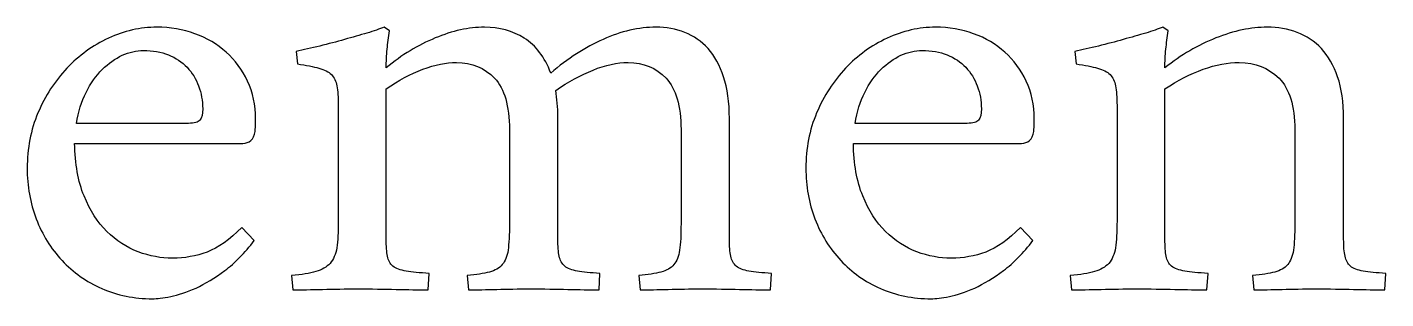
# Model space of a CAD drawing. Extents: x -303 to 288, y -142 to 145.
# Drawn here: x -24.79 to -12.16, y -139.42 to -136.9 of the extents above; entities that cross this region are included whole.
import ezdxf

# ---------------------------------------------------------------- set-up
doc = ezdxf.new("R2010")
doc.units = 0
doc.header["$MEASUREMENT"] = 0
doc.layers.add('LAYER_1', color=7, linetype='CONTINUOUS')

msp = doc.modelspace()

# ---------------------------------------------------------------- linework, layer by layer
at = {"layer": 'LAYER_1', "color": 250}
for points, knots in [([(-22.6814, -138.8796), (-22.7703, -138.9953), (-22.8606, -139.0884), (-22.9552, -139.159), (-22.9552, -139.159), (-23.0483, -139.2281), (-23.1386, -139.2832), (-23.2233, -139.3213), (-23.2233, -139.3213), (-23.3094, -139.3608), (-23.387, -139.3862), (-23.4589, -139.4003), (-23.4589, -139.4003), (-23.5309, -139.4144), (-23.5873, -139.4215), (-23.6283, -139.4215), (-23.6283, -139.4215), (-23.799, -139.4215), (-23.9571, -139.389), (-24.0996, -139.3255), (-24.0996, -139.3255), (-24.2435, -139.262), (-24.3663, -139.1759), (-24.4693, -139.0659), (-24.4693, -139.0659), (-24.5737, -138.9558), (-24.6527, -138.826), (-24.7092, -138.6792), (-24.7092, -138.6792), (-24.7656, -138.5311), (-24.7938, -138.3744), (-24.7938, -138.2093), (-24.7938, -138.2093), (-24.7938, -138.0245), (-24.76, -137.8537), (-24.6936, -137.6943), (-24.6936, -137.6943), (-24.6259, -137.5362), (-24.5356, -137.3979), (-24.4241, -137.2794), (-24.4241, -137.2794), (-24.3126, -137.1609), (-24.1842, -137.0677), (-24.0375, -137), (-24.0375, -137), (-23.8921, -136.9323), (-23.7412, -136.8984), (-23.5873, -136.8984), (-23.5873, -136.8984), (-23.4632, -136.8984), (-23.346, -136.9196), (-23.2332, -136.9591), (-23.2332, -136.9591), (-23.1217, -136.9986), (-23.0243, -137.0565), (-22.9425, -137.1312), (-22.9425, -137.1312), (-22.8592, -137.2046), (-22.7929, -137.2949), (-22.7435, -137.3993), (-22.7435, -137.3993), (-22.6941, -137.5038), (-22.6701, -137.6209), (-22.6701, -137.7507), (-22.6701, -137.7507), (-22.6701, -137.7507), (-22.6701, -137.8086), (-22.6701, -137.8086), (-22.6701, -137.8086), (-22.6701, -137.8086), (-22.673, -137.8664), (-22.673, -137.8664), (-22.673, -137.8664), (-22.6871, -137.9412), (-22.7266, -137.9779), (-22.7887, -137.9779), (-22.7887, -137.9779), (-22.7887, -137.9779), (-24.3522, -137.9779), (-24.3522, -137.9779), (-24.3522, -137.9779), (-24.3493, -138.1684), (-24.3197, -138.3307), (-24.2647, -138.4661), (-24.2647, -138.4661), (-24.2096, -138.6016), (-24.1391, -138.7117), (-24.0516, -138.7963), (-24.0516, -138.7963), (-23.9655, -138.8824), (-23.8682, -138.9445), (-23.7609, -138.9854), (-23.7609, -138.9854), (-23.6537, -139.0249), (-23.5478, -139.0447), (-23.442, -139.0447), (-23.442, -139.0447), (-23.3291, -139.0447), (-23.2219, -139.0249), (-23.1203, -138.9868), (-23.1203, -138.9868), (-23.0187, -138.9487), (-22.91, -138.8725), (-22.7971, -138.7596), (-22.7971, -138.7596), (-22.7971, -138.7596), (-22.6814, -138.8796), (-22.6814, -138.8796)], [0, 0, 0, 0, 0.0357143, 0.0357143, 0.0357143, 0.0357143, 0.0714286, 0.0714286, 0.0714286, 0.0714286, 0.1071429, 0.1071429, 0.1071429, 0.1071429, 0.1428571, 0.1428571, 0.1428571, 0.1428571, 0.1785714, 0.1785714, 0.1785714, 0.1785714, 0.2142857, 0.2142857, 0.2142857, 0.2142857, 0.25, 0.25, 0.25, 0.25, 0.2857143, 0.2857143, 0.2857143, 0.2857143, 0.3214286, 0.3214286, 0.3214286, 0.3214286, 0.3571429, 0.3571429, 0.3571429, 0.3571429, 0.3928571, 0.3928571, 0.3928571, 0.3928571, 0.4285714, 0.4285714, 0.4285714, 0.4285714, 0.4642857, 0.4642857, 0.4642857, 0.4642857, 0.5, 0.5, 0.5, 0.5, 0.5357143, 0.5357143, 0.5357143, 0.5357143, 0.5714286, 0.5714286, 0.5714286, 0.5714286, 0.6071429, 0.6071429, 0.6071429, 0.6071429, 0.6428571, 0.6428571, 0.6428571, 0.6428571, 0.6785714, 0.6785714, 0.6785714, 0.6785714, 0.7142857, 0.7142857, 0.7142857, 0.7142857, 0.75, 0.75, 0.75, 0.75, 0.7857143, 0.7857143, 0.7857143, 0.7857143, 0.8214286, 0.8214286, 0.8214286, 0.8214286, 0.8571429, 0.8571429, 0.8571429, 0.8571429, 0.8928571, 0.8928571, 0.8928571, 0.8928571, 0.9285714, 0.9285714, 0.9285714, 0.9285714, 1, 1, 1, 1]), ([(-21.0643, -139.3382), (-21.1532, -139.3382), (-21.252, -139.3368), (-21.3621, -139.334), (-21.3621, -139.334), (-21.4722, -139.3311), (-21.5935, -139.3297), (-21.7262, -139.3297), (-21.7262, -139.3297), (-21.8334, -139.3297), (-21.9406, -139.3311), (-22.0465, -139.334), (-22.0465, -139.334), (-22.1523, -139.3368), (-22.244, -139.3382), (-22.3216, -139.3382), (-22.3216, -139.3382), (-22.3216, -139.3382), (-22.3343, -139.2056), (-22.3343, -139.2056), (-22.3343, -139.2056), (-22.2398, -139.1971), (-22.165, -139.1858), (-22.1086, -139.1689), (-22.1086, -139.1689), (-22.0521, -139.1519), (-22.0084, -139.1265), (-21.9759, -139.0927), (-21.9759, -139.0927), (-21.9449, -139.0574), (-21.9237, -139.0094), (-21.9138, -138.9473), (-21.9138, -138.9473), (-21.9054, -138.8852), (-21.8997, -138.802), (-21.8997, -138.6976), (-21.8997, -138.6976), (-21.8997, -138.6976), (-21.8997, -137.6265), (-21.8997, -137.6265), (-21.8997, -137.6265), (-21.8997, -137.5489), (-21.9039, -137.4882), (-21.9124, -137.4445), (-21.9124, -137.4445), (-21.9209, -137.4008), (-21.9378, -137.3655), (-21.9646, -137.3387), (-21.9646, -137.3387), (-21.99, -137.3133), (-22.0281, -137.2935), (-22.0803, -137.2794), (-22.0803, -137.2794), (-22.1311, -137.2653), (-22.1975, -137.2512), (-22.2807, -137.2385), (-22.2807, -137.2385), (-22.2807, -137.2385), (-22.292, -137.1228), (-22.292, -137.1228), (-22.292, -137.1228), (-22.2243, -137.1087), (-22.1495, -137.0917), (-22.0719, -137.0734), (-22.0719, -137.0734), (-21.9928, -137.0536), (-21.9166, -137.0339), (-21.8419, -137.0127), (-21.8419, -137.0127), (-21.7671, -136.9915), (-21.6979, -136.9718), (-21.633, -136.9534), (-21.633, -136.9534), (-21.5681, -136.9337), (-21.5159, -136.9153), (-21.4736, -136.8984), (-21.4736, -136.8984), (-21.4736, -136.8984), (-21.4242, -136.9323), (-21.4242, -136.9323), (-21.4242, -136.9323), (-21.4326, -136.9901), (-21.4397, -137.0466), (-21.4453, -137.103), (-21.4453, -137.103), (-21.451, -137.1609), (-21.4538, -137.2173), (-21.4538, -137.2752), (-21.4538, -137.2752), (-21.3099, -137.1566), (-21.1589, -137.0649), (-20.998, -136.9986), (-20.998, -136.9986), (-20.8386, -136.9323), (-20.6862, -136.8984), (-20.5394, -136.8984), (-20.5394, -136.8984), (-20.4025, -136.8984), (-20.2784, -136.9323), (-20.1697, -137), (-20.1697, -137), (-20.0611, -137.0677), (-19.9792, -137.1764), (-19.9242, -137.3246), (-19.9242, -137.3246), (-19.7661, -137.1905), (-19.6039, -137.0847), (-19.4359, -137.0113), (-19.4359, -137.0113), (-19.268, -136.9365), (-19.1043, -136.8984), (-18.9435, -136.8984), (-18.9435, -136.8984), (-18.8503, -136.8984), (-18.7614, -136.9153), (-18.6768, -136.9464), (-18.6768, -136.9464), (-18.5935, -136.9788), (-18.5215, -137.0282), (-18.4609, -137.0974), (-18.4609, -137.0974), (-18.4002, -137.1665), (-18.3508, -137.254), (-18.3155, -137.3598), (-18.3155, -137.3598), (-18.2802, -137.4657), (-18.2619, -137.5955), (-18.2619, -137.7465), (-18.2619, -137.7465), (-18.2619, -137.7465), (-18.2619, -138.8669), (-18.2619, -138.8669), (-18.2619, -138.8669), (-18.2619, -138.9332), (-18.2577, -138.9854), (-18.2492, -139.0263), (-18.2492, -139.0263), (-18.2407, -139.0659), (-18.2238, -139.0969), (-18.1984, -139.1195), (-18.1984, -139.1195), (-18.1716, -139.1406), (-18.1321, -139.1562), (-18.0799, -139.1646), (-18.0799, -139.1646), (-18.0277, -139.1731), (-17.9571, -139.1802), (-17.8696, -139.1858), (-17.8696, -139.1858), (-17.8696, -139.1858), (-17.8781, -139.3382), (-17.8781, -139.3382), (-17.8781, -139.3382), (-17.9656, -139.3382), (-18.0629, -139.3368), (-18.1688, -139.334), (-18.1688, -139.334), (-18.2746, -139.3311), (-18.3931, -139.3297), (-18.523, -139.3297), (-18.523, -139.3297), (-18.6302, -139.3297), (-18.7318, -139.3311), (-18.8306, -139.334), (-18.8306, -139.334), (-18.9279, -139.3368), (-19.0154, -139.3382), (-19.093, -139.3382), (-19.093, -139.3382), (-19.093, -139.3382), (-19.1057, -139.2056), (-19.1057, -139.2056), (-19.1057, -139.2056), (-19.0197, -139.1971), (-18.9505, -139.1872), (-18.8983, -139.1731), (-18.8983, -139.1731), (-18.8461, -139.159), (-18.8066, -139.1364), (-18.7784, -139.104), (-18.7784, -139.104), (-18.7516, -139.0729), (-18.7332, -139.0278), (-18.7247, -138.9685), (-18.7247, -138.9685), (-18.7163, -138.9092), (-18.712, -138.8274), (-18.712, -138.7215), (-18.712, -138.7215), (-18.712, -138.7215), (-18.712, -137.8495), (-18.712, -137.8495), (-18.712, -137.8495), (-18.712, -137.6294), (-18.7586, -137.4699), (-18.8503, -137.3725), (-18.8503, -137.3725), (-18.9435, -137.2752), (-19.0606, -137.2258), (-19.2045, -137.2258), (-19.2045, -137.2258), (-19.3061, -137.2258), (-19.4148, -137.2498), (-19.5305, -137.2963), (-19.5305, -137.2963), (-19.6462, -137.3429), (-19.7619, -137.4064), (-19.8776, -137.4854), (-19.8776, -137.4854), (-19.8734, -137.5249), (-19.8677, -137.5644), (-19.8635, -137.604), (-19.8635, -137.604), (-19.8593, -137.6435), (-19.8579, -137.6858), (-19.8579, -137.7295), (-19.8579, -137.7295), (-19.8579, -137.7295), (-19.8579, -138.8669), (-19.8579, -138.8669), (-19.8579, -138.8669), (-19.8579, -138.9332), (-19.8536, -138.9854), (-19.8452, -139.0263), (-19.8452, -139.0263), (-19.8367, -139.0659), (-19.8198, -139.0969), (-19.7929, -139.1195), (-19.7929, -139.1195), (-19.7675, -139.1406), (-19.728, -139.1562), (-19.6758, -139.1646), (-19.6758, -139.1646), (-19.6236, -139.1731), (-19.5531, -139.1802), (-19.4656, -139.1858), (-19.4656, -139.1858), (-19.4656, -139.1858), (-19.4726, -139.3382), (-19.4726, -139.3382), (-19.4726, -139.3382), (-19.5615, -139.3382), (-19.6589, -139.3368), (-19.7647, -139.334), (-19.7647, -139.334), (-19.8706, -139.3311), (-19.9891, -139.3297), (-20.1175, -139.3297), (-20.1175, -139.3297), (-20.2262, -139.3297), (-20.3278, -139.3311), (-20.4265, -139.334), (-20.4265, -139.334), (-20.5239, -139.3368), (-20.6114, -139.3382), (-20.689, -139.3382), (-20.689, -139.3382), (-20.689, -139.3382), (-20.7017, -139.2056), (-20.7017, -139.2056), (-20.7017, -139.2056), (-20.6156, -139.1971), (-20.5465, -139.1872), (-20.4943, -139.1731), (-20.4943, -139.1731), (-20.442, -139.159), (-20.4025, -139.1364), (-20.3743, -139.104), (-20.3743, -139.104), (-20.3475, -139.0729), (-20.3292, -139.0278), (-20.3207, -138.9685), (-20.3207, -138.9685), (-20.3122, -138.9092), (-20.308, -138.8274), (-20.308, -138.7215), (-20.308, -138.7215), (-20.308, -138.7215), (-20.308, -137.8495), (-20.308, -137.8495), (-20.308, -137.8495), (-20.308, -137.6294), (-20.3546, -137.4699), (-20.4463, -137.3725), (-20.4463, -137.3725), (-20.5394, -137.2752), (-20.6565, -137.2258), (-20.8005, -137.2258), (-20.8005, -137.2258), (-20.8964, -137.2258), (-21.0008, -137.2469), (-21.1137, -137.2893), (-21.1137, -137.2893), (-21.228, -137.333), (-21.3409, -137.3923), (-21.4538, -137.4699), (-21.4538, -137.4699), (-21.4538, -137.4699), (-21.4538, -138.8669), (-21.4538, -138.8669), (-21.4538, -138.8669), (-21.4538, -138.9332), (-21.4496, -138.9854), (-21.4425, -139.0263), (-21.4425, -139.0263), (-21.4369, -139.0659), (-21.4185, -139.0969), (-21.3917, -139.1195), (-21.3917, -139.1195), (-21.3635, -139.1406), (-21.3226, -139.1562), (-21.269, -139.1646), (-21.269, -139.1646), (-21.2153, -139.1731), (-21.1434, -139.1802), (-21.0531, -139.1858), (-21.0531, -139.1858), (-21.0531, -139.1858), (-21.0643, -139.3382), (-21.0643, -139.3382)], [0, 0, 0, 0, 0.0123457, 0.0123457, 0.0123457, 0.0123457, 0.0246914, 0.0246914, 0.0246914, 0.0246914, 0.037037, 0.037037, 0.037037, 0.037037, 0.0493827, 0.0493827, 0.0493827, 0.0493827, 0.0617284, 0.0617284, 0.0617284, 0.0617284, 0.0740741, 0.0740741, 0.0740741, 0.0740741, 0.0864198, 0.0864198, 0.0864198, 0.0864198, 0.0987654, 0.0987654, 0.0987654, 0.0987654, 0.1111111, 0.1111111, 0.1111111, 0.1111111, 0.1234568, 0.1234568, 0.1234568, 0.1234568, 0.1358025, 0.1358025, 0.1358025, 0.1358025, 0.1481481, 0.1481481, 0.1481481, 0.1481481, 0.1604938, 0.1604938, 0.1604938, 0.1604938, 0.1728395, 0.1728395, 0.1728395, 0.1728395, 0.1851852, 0.1851852, 0.1851852, 0.1851852, 0.1975309, 0.1975309, 0.1975309, 0.1975309, 0.2098765, 0.2098765, 0.2098765, 0.2098765, 0.2222222, 0.2222222, 0.2222222, 0.2222222, 0.2345679, 0.2345679, 0.2345679, 0.2345679, 0.2469136, 0.2469136, 0.2469136, 0.2469136, 0.2592593, 0.2592593, 0.2592593, 0.2592593, 0.2716049, 0.2716049, 0.2716049, 0.2716049, 0.2839506, 0.2839506, 0.2839506, 0.2839506, 0.2962963, 0.2962963, 0.2962963, 0.2962963, 0.308642, 0.308642, 0.308642, 0.308642, 0.3209877, 0.3209877, 0.3209877, 0.3209877, 0.3333333, 0.3333333, 0.3333333, 0.3333333, 0.345679, 0.345679, 0.345679, 0.345679, 0.3580247, 0.3580247, 0.3580247, 0.3580247, 0.3703704, 0.3703704, 0.3703704, 0.3703704, 0.382716, 0.382716, 0.382716, 0.382716, 0.3950617, 0.3950617, 0.3950617, 0.3950617, 0.4074074, 0.4074074, 0.4074074, 0.4074074, 0.4197531, 0.4197531, 0.4197531, 0.4197531, 0.4320988, 0.4320988, 0.4320988, 0.4320988, 0.4444444, 0.4444444, 0.4444444, 0.4444444, 0.4567901, 0.4567901, 0.4567901, 0.4567901, 0.4691358, 0.4691358, 0.4691358, 0.4691358, 0.4814815, 0.4814815, 0.4814815, 0.4814815, 0.4938272, 0.4938272, 0.4938272, 0.4938272, 0.5061728, 0.5061728, 0.5061728, 0.5061728, 0.5185185, 0.5185185, 0.5185185, 0.5185185, 0.5308642, 0.5308642, 0.5308642, 0.5308642, 0.5432099, 0.5432099, 0.5432099, 0.5432099, 0.5555556, 0.5555556, 0.5555556, 0.5555556, 0.5679012, 0.5679012, 0.5679012, 0.5679012, 0.5802469, 0.5802469, 0.5802469, 0.5802469, 0.5925926, 0.5925926, 0.5925926, 0.5925926, 0.6049383, 0.6049383, 0.6049383, 0.6049383, 0.617284, 0.617284, 0.617284, 0.617284, 0.6296296, 0.6296296, 0.6296296, 0.6296296, 0.6419753, 0.6419753, 0.6419753, 0.6419753, 0.654321, 0.654321, 0.654321, 0.654321, 0.6666667, 0.6666667, 0.6666667, 0.6666667, 0.6790123, 0.6790123, 0.6790123, 0.6790123, 0.691358, 0.691358, 0.691358, 0.691358, 0.7037037, 0.7037037, 0.7037037, 0.7037037, 0.7160494, 0.7160494, 0.7160494, 0.7160494, 0.7283951, 0.7283951, 0.7283951, 0.7283951, 0.7407407, 0.7407407, 0.7407407, 0.7407407, 0.7530864, 0.7530864, 0.7530864, 0.7530864, 0.7654321, 0.7654321, 0.7654321, 0.7654321, 0.7777778, 0.7777778, 0.7777778, 0.7777778, 0.7901235, 0.7901235, 0.7901235, 0.7901235, 0.8024691, 0.8024691, 0.8024691, 0.8024691, 0.8148148, 0.8148148, 0.8148148, 0.8148148, 0.8271605, 0.8271605, 0.8271605, 0.8271605, 0.8395062, 0.8395062, 0.8395062, 0.8395062, 0.8518519, 0.8518519, 0.8518519, 0.8518519, 0.8641975, 0.8641975, 0.8641975, 0.8641975, 0.8765432, 0.8765432, 0.8765432, 0.8765432, 0.8888889, 0.8888889, 0.8888889, 0.8888889, 0.9012346, 0.9012346, 0.9012346, 0.9012346, 0.9135802, 0.9135802, 0.9135802, 0.9135802, 0.9259259, 0.9259259, 0.9259259, 0.9259259, 0.9382716, 0.9382716, 0.9382716, 0.9382716, 0.9506173, 0.9506173, 0.9506173, 0.9506173, 0.962963, 0.962963, 0.962963, 0.962963, 0.9753086, 0.9753086, 0.9753086, 0.9753086, 1, 1, 1, 1]), ([(-15.4383, -138.8796), (-15.5272, -138.9953), (-15.6175, -139.0884), (-15.7121, -139.159), (-15.7121, -139.159), (-15.8052, -139.2281), (-15.8955, -139.2832), (-15.9802, -139.3213), (-15.9802, -139.3213), (-16.0663, -139.3608), (-16.1439, -139.3862), (-16.2158, -139.4003), (-16.2158, -139.4003), (-16.2878, -139.4144), (-16.3442, -139.4215), (-16.3852, -139.4215), (-16.3852, -139.4215), (-16.5559, -139.4215), (-16.714, -139.389), (-16.8565, -139.3255), (-16.8565, -139.3255), (-17.0004, -139.262), (-17.1232, -139.1759), (-17.2262, -139.0659), (-17.2262, -139.0659), (-17.3306, -138.9558), (-17.4096, -138.826), (-17.4661, -138.6792), (-17.4661, -138.6792), (-17.5225, -138.5311), (-17.5507, -138.3744), (-17.5507, -138.2093), (-17.5507, -138.2093), (-17.5507, -138.0245), (-17.5169, -137.8537), (-17.4505, -137.6943), (-17.4505, -137.6943), (-17.3828, -137.5362), (-17.2925, -137.3979), (-17.181, -137.2794), (-17.181, -137.2794), (-17.0695, -137.1609), (-16.9411, -137.0677), (-16.7944, -137), (-16.7944, -137), (-16.649, -136.9323), (-16.4981, -136.8984), (-16.3442, -136.8984), (-16.3442, -136.8984), (-16.2201, -136.8984), (-16.1029, -136.9196), (-15.9901, -136.9591), (-15.9901, -136.9591), (-15.8786, -136.9986), (-15.7812, -137.0565), (-15.6994, -137.1312), (-15.6994, -137.1312), (-15.6161, -137.2046), (-15.5498, -137.2949), (-15.5004, -137.3993), (-15.5004, -137.3993), (-15.451, -137.5038), (-15.427, -137.6209), (-15.427, -137.7507), (-15.427, -137.7507), (-15.427, -137.7507), (-15.427, -137.8086), (-15.427, -137.8086), (-15.427, -137.8086), (-15.427, -137.8086), (-15.4299, -137.8664), (-15.4299, -137.8664), (-15.4299, -137.8664), (-15.444, -137.9412), (-15.4835, -137.9779), (-15.5456, -137.9779), (-15.5456, -137.9779), (-15.5456, -137.9779), (-17.1091, -137.9779), (-17.1091, -137.9779), (-17.1091, -137.9779), (-17.1062, -138.1684), (-17.0766, -138.3307), (-17.0216, -138.4661), (-17.0216, -138.4661), (-16.9665, -138.6016), (-16.896, -138.7117), (-16.8085, -138.7963), (-16.8085, -138.7963), (-16.7224, -138.8824), (-16.6251, -138.9445), (-16.5178, -138.9854), (-16.5178, -138.9854), (-16.4106, -139.0249), (-16.3047, -139.0447), (-16.1989, -139.0447), (-16.1989, -139.0447), (-16.086, -139.0447), (-15.9788, -139.0249), (-15.8772, -138.9868), (-15.8772, -138.9868), (-15.7756, -138.9487), (-15.6669, -138.8725), (-15.554, -138.7596), (-15.554, -138.7596), (-15.554, -138.7596), (-15.4383, -138.8796), (-15.4383, -138.8796)], [0, 0, 0, 0, 0.0357143, 0.0357143, 0.0357143, 0.0357143, 0.0714286, 0.0714286, 0.0714286, 0.0714286, 0.1071429, 0.1071429, 0.1071429, 0.1071429, 0.1428571, 0.1428571, 0.1428571, 0.1428571, 0.1785714, 0.1785714, 0.1785714, 0.1785714, 0.2142857, 0.2142857, 0.2142857, 0.2142857, 0.25, 0.25, 0.25, 0.25, 0.2857143, 0.2857143, 0.2857143, 0.2857143, 0.3214286, 0.3214286, 0.3214286, 0.3214286, 0.3571429, 0.3571429, 0.3571429, 0.3571429, 0.3928571, 0.3928571, 0.3928571, 0.3928571, 0.4285714, 0.4285714, 0.4285714, 0.4285714, 0.4642857, 0.4642857, 0.4642857, 0.4642857, 0.5, 0.5, 0.5, 0.5, 0.5357143, 0.5357143, 0.5357143, 0.5357143, 0.5714286, 0.5714286, 0.5714286, 0.5714286, 0.6071429, 0.6071429, 0.6071429, 0.6071429, 0.6428571, 0.6428571, 0.6428571, 0.6428571, 0.6785714, 0.6785714, 0.6785714, 0.6785714, 0.7142857, 0.7142857, 0.7142857, 0.7142857, 0.75, 0.75, 0.75, 0.75, 0.7857143, 0.7857143, 0.7857143, 0.7857143, 0.8214286, 0.8214286, 0.8214286, 0.8214286, 0.8571429, 0.8571429, 0.8571429, 0.8571429, 0.8928571, 0.8928571, 0.8928571, 0.8928571, 0.9285714, 0.9285714, 0.9285714, 0.9285714, 1, 1, 1, 1]), ([(-13.8212, -139.3382), (-13.9101, -139.3382), (-14.0089, -139.3368), (-14.119, -139.334), (-14.119, -139.334), (-14.2291, -139.3311), (-14.3504, -139.3297), (-14.4831, -139.3297), (-14.4831, -139.3297), (-14.5903, -139.3297), (-14.6975, -139.3311), (-14.8034, -139.334), (-14.8034, -139.334), (-14.9092, -139.3368), (-15.0009, -139.3382), (-15.0785, -139.3382), (-15.0785, -139.3382), (-15.0785, -139.3382), (-15.0912, -139.2056), (-15.0912, -139.2056), (-15.0912, -139.2056), (-14.9967, -139.1971), (-14.9219, -139.1858), (-14.8655, -139.1689), (-14.8655, -139.1689), (-14.809, -139.1519), (-14.7653, -139.1265), (-14.7328, -139.0927), (-14.7328, -139.0927), (-14.7018, -139.0574), (-14.6806, -139.0094), (-14.6707, -138.9473), (-14.6707, -138.9473), (-14.6623, -138.8852), (-14.6566, -138.802), (-14.6566, -138.6976), (-14.6566, -138.6976), (-14.6566, -138.6976), (-14.6566, -137.6265), (-14.6566, -137.6265), (-14.6566, -137.6265), (-14.6566, -137.5489), (-14.6608, -137.4882), (-14.6693, -137.4445), (-14.6693, -137.4445), (-14.6778, -137.4008), (-14.6947, -137.3655), (-14.7215, -137.3387), (-14.7215, -137.3387), (-14.7469, -137.3133), (-14.785, -137.2935), (-14.8372, -137.2794), (-14.8372, -137.2794), (-14.888, -137.2653), (-14.9544, -137.2512), (-15.0376, -137.2385), (-15.0376, -137.2385), (-15.0376, -137.2385), (-15.0489, -137.1228), (-15.0489, -137.1228), (-15.0489, -137.1228), (-14.9812, -137.1087), (-14.9064, -137.0917), (-14.8288, -137.0734), (-14.8288, -137.0734), (-14.7497, -137.0536), (-14.6735, -137.0339), (-14.5988, -137.0127), (-14.5988, -137.0127), (-14.524, -136.9915), (-14.4548, -136.9718), (-14.3899, -136.9534), (-14.3899, -136.9534), (-14.325, -136.9337), (-14.2728, -136.9153), (-14.2305, -136.8984), (-14.2305, -136.8984), (-14.2305, -136.8984), (-14.1811, -136.9323), (-14.1811, -136.9323), (-14.1811, -136.9323), (-14.1895, -136.9901), (-14.1966, -137.0466), (-14.2022, -137.103), (-14.2022, -137.103), (-14.2079, -137.1609), (-14.2107, -137.2173), (-14.2107, -137.2752), (-14.2107, -137.2752), (-14.0611, -137.1566), (-13.9031, -137.0649), (-13.7366, -136.9986), (-13.7366, -136.9986), (-13.5701, -136.9323), (-13.4106, -136.8984), (-13.2596, -136.8984), (-13.2596, -136.8984), (-13.1608, -136.8984), (-13.0677, -136.9153), (-12.9802, -136.9464), (-12.9802, -136.9464), (-12.8942, -136.9788), (-12.818, -137.0282), (-12.7545, -137.0974), (-12.7545, -137.0974), (-12.6924, -137.1665), (-12.6416, -137.254), (-12.6049, -137.3598), (-12.6049, -137.3598), (-12.5668, -137.4657), (-12.5484, -137.5955), (-12.5484, -137.7465), (-12.5484, -137.7465), (-12.5484, -137.7465), (-12.5484, -138.8669), (-12.5484, -138.8669), (-12.5484, -138.8669), (-12.5484, -138.9332), (-12.5442, -138.9854), (-12.5357, -139.0263), (-12.5357, -139.0263), (-12.5273, -139.0659), (-12.5103, -139.0969), (-12.4849, -139.1195), (-12.4849, -139.1195), (-12.4581, -139.1406), (-12.4186, -139.1562), (-12.3664, -139.1646), (-12.3664, -139.1646), (-12.3142, -139.1731), (-12.2436, -139.1802), (-12.1561, -139.1858), (-12.1561, -139.1858), (-12.1561, -139.1858), (-12.1646, -139.3382), (-12.1646, -139.3382), (-12.1646, -139.3382), (-12.2521, -139.3382), (-12.3495, -139.3368), (-12.4553, -139.334), (-12.4553, -139.334), (-12.5611, -139.3311), (-12.6811, -139.3297), (-12.8123, -139.3297), (-12.8123, -139.3297), (-12.921, -139.3297), (-13.0226, -139.3311), (-13.1213, -139.334), (-13.1213, -139.334), (-13.2187, -139.3368), (-13.3062, -139.3382), (-13.3838, -139.3382), (-13.3838, -139.3382), (-13.3838, -139.3382), (-13.3965, -139.2056), (-13.3965, -139.2056), (-13.3965, -139.2056), (-13.3104, -139.1971), (-13.2413, -139.1872), (-13.1891, -139.1731), (-13.1891, -139.1731), (-13.1369, -139.159), (-13.0974, -139.1364), (-13.0691, -139.104), (-13.0691, -139.104), (-13.0423, -139.0729), (-13.024, -139.0278), (-13.0155, -138.9685), (-13.0155, -138.9685), (-13.007, -138.9092), (-13.0028, -138.8274), (-13.0028, -138.7215), (-13.0028, -138.7215), (-13.0028, -138.7215), (-13.0028, -137.8495), (-13.0028, -137.8495), (-13.0028, -137.8495), (-13.0028, -137.6294), (-13.0522, -137.4699), (-13.1496, -137.3725), (-13.1496, -137.3725), (-13.2483, -137.2752), (-13.3711, -137.2258), (-13.5193, -137.2258), (-13.5193, -137.2258), (-13.6251, -137.2258), (-13.7366, -137.2469), (-13.8551, -137.2893), (-13.8551, -137.2893), (-13.9736, -137.333), (-14.0922, -137.3923), (-14.2107, -137.4699), (-14.2107, -137.4699), (-14.2107, -137.4699), (-14.2107, -138.8669), (-14.2107, -138.8669), (-14.2107, -138.8669), (-14.2107, -138.9332), (-14.2065, -138.9854), (-14.1994, -139.0263), (-14.1994, -139.0263), (-14.1938, -139.0659), (-14.1754, -139.0969), (-14.1486, -139.1195), (-14.1486, -139.1195), (-14.1204, -139.1406), (-14.0795, -139.1562), (-14.0259, -139.1646), (-14.0259, -139.1646), (-13.9722, -139.1731), (-13.9003, -139.1802), (-13.81, -139.1858), (-13.81, -139.1858), (-13.81, -139.1858), (-13.8212, -139.3382), (-13.8212, -139.3382)], [0, 0, 0, 0, 0.0181818, 0.0181818, 0.0181818, 0.0181818, 0.0363636, 0.0363636, 0.0363636, 0.0363636, 0.0545455, 0.0545455, 0.0545455, 0.0545455, 0.0727273, 0.0727273, 0.0727273, 0.0727273, 0.0909091, 0.0909091, 0.0909091, 0.0909091, 0.1090909, 0.1090909, 0.1090909, 0.1090909, 0.1272727, 0.1272727, 0.1272727, 0.1272727, 0.1454545, 0.1454545, 0.1454545, 0.1454545, 0.1636364, 0.1636364, 0.1636364, 0.1636364, 0.1818182, 0.1818182, 0.1818182, 0.1818182, 0.2, 0.2, 0.2, 0.2, 0.2181818, 0.2181818, 0.2181818, 0.2181818, 0.2363636, 0.2363636, 0.2363636, 0.2363636, 0.2545455, 0.2545455, 0.2545455, 0.2545455, 0.2727273, 0.2727273, 0.2727273, 0.2727273, 0.2909091, 0.2909091, 0.2909091, 0.2909091, 0.3090909, 0.3090909, 0.3090909, 0.3090909, 0.3272727, 0.3272727, 0.3272727, 0.3272727, 0.3454545, 0.3454545, 0.3454545, 0.3454545, 0.3636364, 0.3636364, 0.3636364, 0.3636364, 0.3818182, 0.3818182, 0.3818182, 0.3818182, 0.4, 0.4, 0.4, 0.4, 0.4181818, 0.4181818, 0.4181818, 0.4181818, 0.4363636, 0.4363636, 0.4363636, 0.4363636, 0.4545455, 0.4545455, 0.4545455, 0.4545455, 0.4727273, 0.4727273, 0.4727273, 0.4727273, 0.4909091, 0.4909091, 0.4909091, 0.4909091, 0.5090909, 0.5090909, 0.5090909, 0.5090909, 0.5272727, 0.5272727, 0.5272727, 0.5272727, 0.5454545, 0.5454545, 0.5454545, 0.5454545, 0.5636364, 0.5636364, 0.5636364, 0.5636364, 0.5818182, 0.5818182, 0.5818182, 0.5818182, 0.6, 0.6, 0.6, 0.6, 0.6181818, 0.6181818, 0.6181818, 0.6181818, 0.6363636, 0.6363636, 0.6363636, 0.6363636, 0.6545455, 0.6545455, 0.6545455, 0.6545455, 0.6727273, 0.6727273, 0.6727273, 0.6727273, 0.6909091, 0.6909091, 0.6909091, 0.6909091, 0.7090909, 0.7090909, 0.7090909, 0.7090909, 0.7272727, 0.7272727, 0.7272727, 0.7272727, 0.7454545, 0.7454545, 0.7454545, 0.7454545, 0.7636364, 0.7636364, 0.7636364, 0.7636364, 0.7818182, 0.7818182, 0.7818182, 0.7818182, 0.8, 0.8, 0.8, 0.8, 0.8181818, 0.8181818, 0.8181818, 0.8181818, 0.8363636, 0.8363636, 0.8363636, 0.8363636, 0.8545455, 0.8545455, 0.8545455, 0.8545455, 0.8727273, 0.8727273, 0.8727273, 0.8727273, 0.8909091, 0.8909091, 0.8909091, 0.8909091, 0.9090909, 0.9090909, 0.9090909, 0.9090909, 0.9272727, 0.9272727, 0.9272727, 0.9272727, 0.9454545, 0.9454545, 0.9454545, 0.9454545, 0.9636364, 0.9636364, 0.9636364, 0.9636364, 1, 1, 1, 1]), ([(-23.2938, -137.7916), (-23.2388, -137.7916), (-23.2021, -137.7818), (-23.1866, -137.7606), (-23.1866, -137.7606), (-23.1697, -137.7408), (-23.1612, -137.7056), (-23.1612, -137.6562), (-23.1612, -137.6562), (-23.1612, -137.5814), (-23.1739, -137.5108), (-23.1993, -137.4445), (-23.1993, -137.4445), (-23.2233, -137.3782), (-23.2586, -137.3203), (-23.3065, -137.2709), (-23.3065, -137.2709), (-23.3531, -137.2215), (-23.411, -137.1835), (-23.4801, -137.1552), (-23.4801, -137.1552), (-23.5492, -137.1284), (-23.6254, -137.1143), (-23.7115, -137.1143), (-23.7115, -137.1143), (-23.7778, -137.1143), (-23.8442, -137.1298), (-23.9091, -137.1595), (-23.9091, -137.1595), (-23.9754, -137.1905), (-24.0375, -137.2342), (-24.0953, -137.2921), (-24.0953, -137.2921), (-24.1532, -137.35), (-24.204, -137.4205), (-24.2463, -137.5052), (-24.2463, -137.5052), (-24.2887, -137.5884), (-24.3183, -137.6844), (-24.3352, -137.7916), (-24.3352, -137.7916), (-24.3352, -137.7916), (-23.2938, -137.7916), (-23.2938, -137.7916)], [0, 0, 0, 0, 0.0833333, 0.0833333, 0.0833333, 0.0833333, 0.1666667, 0.1666667, 0.1666667, 0.1666667, 0.25, 0.25, 0.25, 0.25, 0.3333333, 0.3333333, 0.3333333, 0.3333333, 0.4166667, 0.4166667, 0.4166667, 0.4166667, 0.5, 0.5, 0.5, 0.5, 0.5833333, 0.5833333, 0.5833333, 0.5833333, 0.6666667, 0.6666667, 0.6666667, 0.6666667, 0.75, 0.75, 0.75, 0.75, 0.8333333, 0.8333333, 0.8333333, 0.8333333, 1, 1, 1, 1]), ([(-16.0507, -137.7916), (-15.9957, -137.7916), (-15.959, -137.7818), (-15.9435, -137.7606), (-15.9435, -137.7606), (-15.9266, -137.7408), (-15.9181, -137.7056), (-15.9181, -137.6562), (-15.9181, -137.6562), (-15.9181, -137.5814), (-15.9308, -137.5108), (-15.9562, -137.4445), (-15.9562, -137.4445), (-15.9802, -137.3782), (-16.0155, -137.3203), (-16.0634, -137.2709), (-16.0634, -137.2709), (-16.11, -137.2215), (-16.1679, -137.1835), (-16.237, -137.1552), (-16.237, -137.1552), (-16.3061, -137.1284), (-16.3823, -137.1143), (-16.4684, -137.1143), (-16.4684, -137.1143), (-16.5347, -137.1143), (-16.6011, -137.1298), (-16.666, -137.1595), (-16.666, -137.1595), (-16.7323, -137.1905), (-16.7944, -137.2342), (-16.8522, -137.2921), (-16.8522, -137.2921), (-16.9101, -137.35), (-16.9609, -137.4205), (-17.0032, -137.5052), (-17.0032, -137.5052), (-17.0456, -137.5884), (-17.0752, -137.6844), (-17.0921, -137.7916), (-17.0921, -137.7916), (-17.0921, -137.7916), (-16.0507, -137.7916), (-16.0507, -137.7916)], [0, 0, 0, 0, 0.0833333, 0.0833333, 0.0833333, 0.0833333, 0.1666667, 0.1666667, 0.1666667, 0.1666667, 0.25, 0.25, 0.25, 0.25, 0.3333333, 0.3333333, 0.3333333, 0.3333333, 0.4166667, 0.4166667, 0.4166667, 0.4166667, 0.5, 0.5, 0.5, 0.5, 0.5833333, 0.5833333, 0.5833333, 0.5833333, 0.6666667, 0.6666667, 0.6666667, 0.6666667, 0.75, 0.75, 0.75, 0.75, 0.8333333, 0.8333333, 0.8333333, 0.8333333, 1, 1, 1, 1])]:
    msp.add_open_spline(points, degree=3, knots=knots, dxfattribs=at)

doc.saveas('drawing.dxf')
